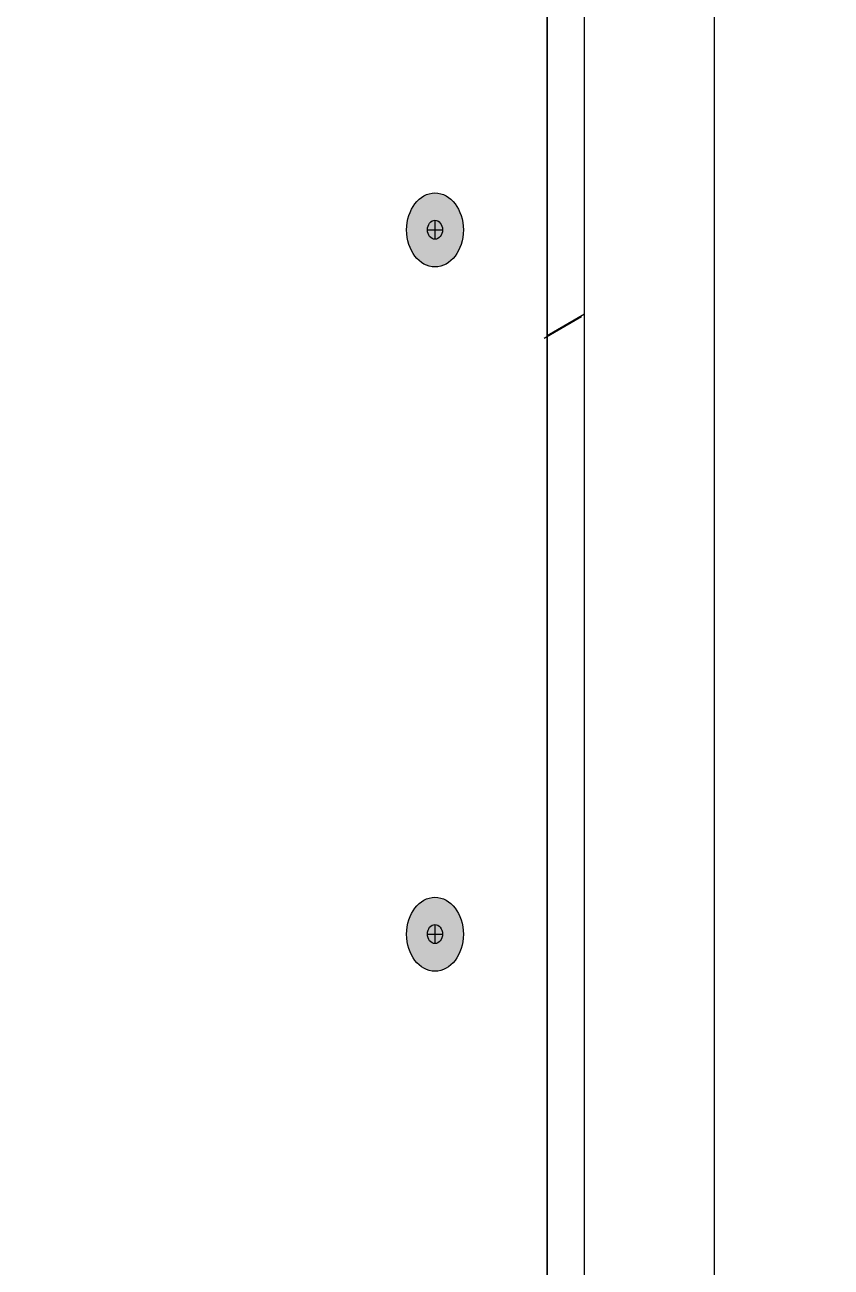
# Model space of a CAD drawing. Header units: inches. Extents: x -20.7 to 76.3, y -55.2 to 19.1.
# Drawn here: x -10.424 to -8.977, y -32.202 to -29.971 of the extents above; entities that cross this region are included whole.
import ezdxf

# ---------------------------------------------------------------- set-up
doc = ezdxf.new("R2010")
doc.units = ezdxf.units.IN
doc.header["$MEASUREMENT"] = 0
for name, color, linetype, lineweight in [('G-ANNO-TTLB', 7, 'Continuous', 0), ('TYVEK', 7, 'Continuous', 0), ('wall scratch', 7, 'Continuous', 0)]:
    doc.layers.add(name, color=color, linetype=linetype, lineweight=lineweight)

# ---------------------------------------------------------------- blocks, each defined once
blk = doc.blocks.new('Block_279')
at = {"layer": 'TYVEK', "color": 4, "lineweight": 25, "true_color": 0x00ffff}
for points in [[(-9.9434, -30.6797)], [(-9.9434, -31.1441)]]:
    blk.add_lwpolyline(points, dxfattribs=at)

msp = doc.modelspace()

# ---------------------------------------------------------------- hatches: boundary and pattern name
at = {"layer": 'G-ANNO-TTLB', "true_color": 0xff00ff, "transparency": 33554687}
h = msp.add_hatch(color=6, dxfattribs=at)
edge = h.paths.add_edge_path()
edge.add_spline(control_points=[(20.0382, -55.2136), (20.0382, -55.2136), (-20.6495, -55.2136), (-20.6495, -55.2136), (-20.6495, -55.2136), (-20.6495, -21.0886), (-20.6495, -21.0886), (-20.6495, -21.0886), (20.0382, -21.0886), (20.0382, -21.0886), (20.0382, -21.0886), (20.0382, -55.2136), (20.0382, -55.2136)], knot_values=[0, 0, 0, 0, 1, 1, 1, 2, 2, 2, 3, 3, 3, 4, 4, 4, 4], degree=3, periodic=0)
edge = h.paths.add_edge_path()
edge.add_spline(control_points=[(-20.5245, -21.2136), (-20.5245, -21.2136), (-20.5245, -55.0886), (-20.5245, -55.0886), (-20.5245, -55.0886), (19.9132, -55.0886), (19.9132, -55.0886), (19.9132, -55.0886), (19.9132, -21.2136), (19.9132, -21.2136), (19.9132, -21.2136), (-20.5245, -21.2136), (-20.5245, -21.2136)], knot_values=[0, 0, 0, 0, 1, 1, 1, 2, 2, 2, 3, 3, 3, 4, 4, 4, 4], degree=3, periodic=0)
edge.add_line((-20.5245, -21.2136), (-20.5245, -21.2136))
at = {"layer": 'TYVEK', "true_color": 0x003b71, "transparency": 33554687}
h = msp.add_hatch(color=156, dxfattribs=at)
h.dxf.hatch_style = 2
edge = h.paths.add_edge_path()
edge.add_ellipse((-9.6876, -30.3393), major_axis=(0, 0.0664), ratio=0.766948, start_angle=0, end_angle=360)
h = msp.add_hatch(color=156, dxfattribs=at)
h.dxf.hatch_style = 2
edge = h.paths.add_edge_path()
edge.add_ellipse((-9.6876, -31.6039), major_axis=(0, 0.0664), ratio=0.766948, start_angle=0, end_angle=360)

# ---------------------------------------------------------------- linework, layer by layer
at = {"layer": 'G-ANNO-TTLB'}
for points in [[(20.0382, -55.2136), (20.0382, -55.2136), (-20.6495, -55.2136), (-20.6495, -55.2136), (-20.6495, -55.2136), (-20.6495, -21.0886), (-20.6495, -21.0886), (-20.6495, -21.0886), (20.0382, -21.0886), (20.0382, -21.0886), (20.0382, -21.0886), (20.0382, -55.2136), (20.0382, -55.2136)], [(-20.5245, -21.2136), (-20.5245, -21.2136), (-20.5245, -55.0886), (-20.5245, -55.0886), (-20.5245, -55.0886), (19.9132, -55.0886), (19.9132, -55.0886), (19.9132, -55.0886), (19.9132, -21.2136), (19.9132, -21.2136), (19.9132, -21.2136), (-20.5245, -21.2136), (-20.5245, -21.2136)]]:
    msp.add_open_spline(points, degree=3, knots=[0, 0, 0, 0, 1, 1, 1, 2, 2, 2, 3, 3, 3, 4, 4, 4, 4], dxfattribs=at)
at = {"layer": 'TYVEK', "color": 33, "lineweight": 25, "true_color": 0xcc9966}
msp.add_line((-9.1857, -33.3035), (-9.1857, -27.4078), dxfattribs=at)
at = {"layer": 'TYVEK', "color": 2, "lineweight": 25, "true_color": 0xffff00}
for p, q in [((-9.4191, -33.4385), (-9.4191, -27.5428)), ((-9.4191, -30.4907), (-9.486, -30.5293))]:
    msp.add_line(p, q, dxfattribs=at)
at = {"layer": 'TYVEK', "color": 18, "lineweight": 25, "true_color": 0x000000}
msp.add_line((-9.486, -27.5815), (-9.486, -33.4772), dxfattribs=at)
at = {"layer": 'TYVEK', "color": 252, "lineweight": 25, "true_color": 0x848484}
for p, q in [((-9.486, -33.4772), (-9.486, -28.3841)), ((-9.6876, -30.3218), (-9.6876, -30.3561)), ((-9.7011, -30.3389), (-9.6741, -30.3389)), ((-9.7011, -31.6035), (-9.6741, -31.6035)), ((-9.6876, -31.5864), (-9.6876, -31.6206))]:
    msp.add_line(p, q, dxfattribs=at)
at = {"layer": 'TYVEK', "color": 18, "lineweight": 25, "true_color": 0x000000}
for centre in [(-9.6876, -30.3393), (-9.6876, -31.6039)]:
    msp.add_ellipse(centre, major_axis=(0, 0.0664), ratio=0.766948, dxfattribs=at)
at = {"layer": 'TYVEK', "color": 252, "lineweight": 25, "true_color": 0x848484}
for centre in [(-9.6876, -30.3389), (-9.6876, -31.6035)]:
    msp.add_ellipse(centre, major_axis=(0, 0.0171), ratio=0.788846, dxfattribs=at)
at = {"layer": 'wall scratch', "color": 2, "lineweight": 25, "true_color": 0xffff00}
for p, q in [((-9.4191, -30.4905), (-9.486, -30.5292)), ((-9.4247, -30.4955), (-9.4915, -30.5342))]:
    msp.add_line(p, q, dxfattribs=at)

# ---------------------------------------------------------------- block references
at = {"layer": 'TYVEK'}
msp.add_blockref('Block_279', (0, 0), dxfattribs=at)

doc.saveas('drawing.dxf')
